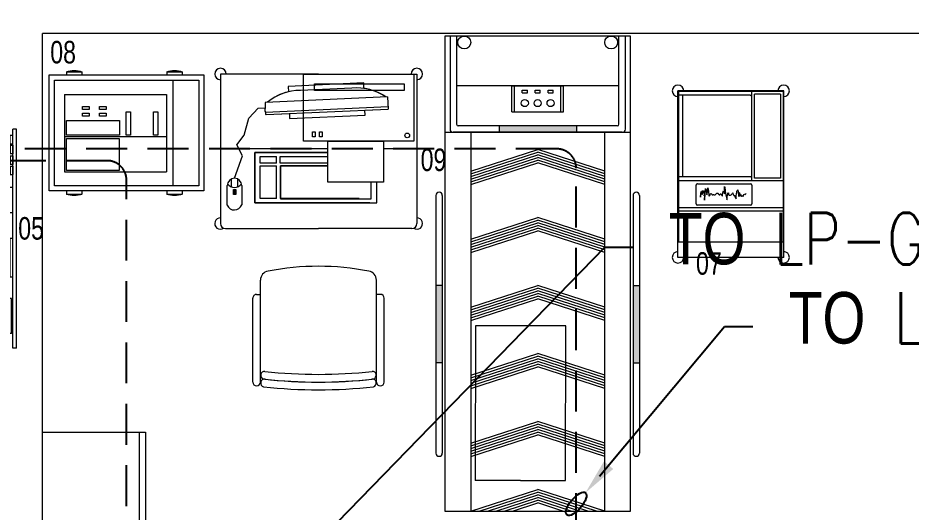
# Model space of a CAD drawing. Header units: inches. Extents: x -12418 to 57169, y -29325 to 19878.
# Drawn here: x 23854 to 27320, y -8305 to -6387 of the extents above; entities that cross this region are included whole.
import ezdxf
from ezdxf import colors
from ezdxf.entities.mleader import LeaderData, LeaderLine
from ezdxf.math import Vec2, Vec3

# ---------------------------------------------------------------- set-up
doc = ezdxf.new("R2010")
doc.units = ezdxf.units.IN
doc.header["$LTSCALE"] = 25
doc.header["$MEASUREMENT"] = 0
for name, pattern in [('00-Ground Floor$0$DASHED', [0.75, 0.5, -0.25]), ('00-Ground Floor$0$HIDDEN2', [0.1875, 0.125, -0.0625]), ('DASHDOT', [25.4, 12.7, -6.35, 0, -6.35]), ('HIDDEN', [9.525, 6.35, -3.175])]:
    doc.linetypes.add(name, pattern=pattern)
doc.layers.get('0').update_dxf_attribs({"color": 8})
for name, color, linetype, lineweight in [('00-Ground Floor$0$72_EGR_EQP_TAG', 142, 'Continuous', 5), ('00-Ground Floor$0$LOADING', 253, 'Continuous', 5), ('00-Ground Floor$0$Walls', 251, 'Continuous', 5), ('E-LITE-CIRC', 6, 'Continuous', 25), ('E-LITE-CLNG-CNDT', 6, 'DASHDOT', 35), ('E-POWR-FLOR-CNDT', 6, 'HIDDEN', 25)]:
    doc.layers.add(name, color=color, linetype=linetype, lineweight=lineweight)
doc.styles.add('00-Ground Floor$0$X3G_ENTITY_257CFD', font='swisscl.ttf', dxfattribs={"height": 200})
doc.styles.add('DC_Simplex', font='SIMPLEX.shx', dxfattribs={"width": 0.7})

# ---------------------------------------------------------------- blocks, each defined once
blk = doc.blocks.new('00-Ground Floor$0$ME19011A-P')
for p, q in [((-0.425, 0), (0.425, 0)), ((-0.425, 0), (-0.425, -0.015)), ((0.425, 0), (0.425, -0.015)), ((-0.425, -0.015), (0.425, -0.015)), ((-0.3675, -0.0198), (-0.2325, -0.0198)), ((-0.3675, -0.0198), (-0.3675, -0.0399)), ((-0.36, -0.015), (-0.36, -0.0198)), ((-0.24, -0.015), (-0.24, -0.0198)), ((-0.2325, -0.0198), (-0.2325, -0.0399)), ((-0.15, -0.015), (-0.15, -0.04)), ((-0.15, -0.025), (0, -0.025)), ((-0.0402, -0.0312), (-0.0496, -0.0337)), ((-0.0376, -0.0409), (-0.0402, -0.0312)), ((0, -0.015), (0, -0.04)), ((0.1, -0.015), (0.1, -0.045)), ((0.2, -0.045), (0.2, -0.015)), ((0.2818, -0.015), (0.2484, -0.015)), ((0.2484, -0.0243), (0.2484, -0.015)), ((0.2818, -0.0243), (0.2484, -0.0243)), ((0.2818, -0.0243), (0.2818, -0.015)), ((0.3211, -0.015), (0.2877, -0.015)), ((0.2877, -0.015), (0.2877, -0.0531)), ((0.3211, -0.0243), (0.2877, -0.0243)), ((0.3211, -0.0531), (0.3211, -0.015)), ((0.3623, -0.015), (0.3289, -0.015)), ((0.3289, -0.015), (0.3289, -0.0531)), ((0.3623, -0.0243), (0.3289, -0.0243)), ((0.3623, -0.0531), (0.3623, -0.015)), ((0.3682, -0.0243), (0.3682, -0.015)), ((0.3682, -0.015), (0.4016, -0.015)), ((0.3682, -0.0243), (0.4016, -0.0243)), ((0.4016, -0.0243), (0.4016, -0.015)), ((-0.3675, -0.0399), (-0.2325, -0.0399)), ((-0.15, -0.04), (-0.1187, -0.04)), ((-0.0887, -0.04), (-0.0637, -0.04)), ((-0.0606, -0.0371), (-0.0787, -0.0432)), ((-0.0787, -0.0432), (-0.077, -0.0497)), ((-0.0582, -0.046), (-0.077, -0.0497)), ((-0.047, -0.0434), (-0.0376, -0.0409)), ((-0.0379, -0.04), (0, -0.04)), ((0.1, -0.035), (0.2, -0.035)), ((0.1, -0.045), (0.2, -0.045)), ((0.2877, -0.0531), (0.3211, -0.0531)), ((0.3289, -0.0531), (0.3623, -0.0531))]:
    blk.add_line(p, q)
at = {"color": 8, "const_width": 0.000601}
for points in [[(0.3044, -0.0531, -0.184574), (0.2977, -0.0636, -1.44364), (0.2961, -0.0581, -0.837915), (0.2969, -0.0664, -0.30536), (0.2839, -0.062, -1.584726), (0.2894, -0.0609, -0.253153), (0.2827, -0.0684, -0.874198), (0.2775, -0.0585, -0.915253), (0.2791, -0.0658, -0.223821), (0.2683, -0.0644, -1.703343), (0.272, -0.0597, -0.588962), (0.2621, -0.068, -0.717795), (0.2625, -0.0581, -0.983104), (0.2645, -0.0644, -0.326362), (0.2534, -0.0609, -0.758716), (0.2609, -0.0514, -0.906186), (0.2593, -0.0565, -0.189488), (0.2526, -0.0522, -0.7948), (0.2613, -0.0423, -1.223996), (0.2574, -0.047, -0.072149), (0.2534, -0.0403, -0.645886), (0.2609, -0.0324, -1.366917), (0.2574, -0.0371, -0.078415), (0.2542, -0.0308, -0.723006), (0.2613, -0.0256, -1.105484), (0.2582, -0.0292, -0.221197), (0.2566, -0.0243, -0.221197)], [(0.3456, -0.0531, 0.184574), (0.3523, -0.0636, 1.44364), (0.3539, -0.0581, 0.837915), (0.3531, -0.0664, 0.30536), (0.3661, -0.062, 1.584726), (0.3606, -0.0609, 0.253153), (0.3673, -0.0684, 0.874198), (0.3725, -0.0585, 0.915253), (0.3709, -0.0658, 0.223821), (0.3817, -0.0644, 1.703343), (0.378, -0.0597, 0.588962), (0.3879, -0.068, 0.717795), (0.3875, -0.0581, 0.983104), (0.3855, -0.0644, 0.326362), (0.3966, -0.0609, 0.758716), (0.3891, -0.0514, 0.906186), (0.3907, -0.0565, 0.189488), (0.3974, -0.0522, 0.7948), (0.3887, -0.0423, 1.223996), (0.3926, -0.047, 0.072149), (0.3966, -0.0403, 0.645886), (0.3891, -0.0324, 1.366917), (0.3926, -0.0371, 0.078415), (0.3958, -0.0308, 0.723006), (0.3887, -0.0256, 1.105484), (0.3918, -0.0292, 0.221197), (0.3934, -0.0243, 0.221197)]]:
    blk.add_lwpolyline(points, format="xyb", dxfattribs=at)
blk.add_lwpolyline([(-0.1187, -0.0482), (-0.0887, -0.0482), (-0.0887, -0.0382), (-0.1187, -0.0382)], close=True)
blk.add_circle((-0.0537, -0.04), 0.0075)
for centre, radius, start, end in [((-0.1037, -0.04), 0.01, 10.4593, 169.5407), ((-0.1037, -0.04), 0.0075, 14.0075, 165.9925), ((-0.0537, -0.04), 0.01, 45, 180)]:
    blk.add_arc(centre, radius, start, end)
blk = doc.blocks.new('00-Ground Floor$0$M.44.57.64')
at = {"layer": '00-Ground Floor$0$LOADING', "xscale": 1000.000000000002, "yscale": 1000.000000000002, "zscale": 1000.000000000002, "rotation": 225.9999036123427}
blk.add_blockref('00-Ground Floor$0$ME19011A-P', (-80806.9, 16720.7), dxfattribs=at)
blk = doc.blocks.new('00-Ground Floor$0$Attendant Chair')
at = {"layer": '00-Ground Floor$0$LOADING', "extrusion": (-1.21708e-09, -2.24007e-05, 1)}
for p, q in [((2658.05, -1164.23, 0), (2658.05, -1164.23, 0)), ((2608.55, -1165.73, 0), (2608.55, -1198.28, 0)), ((2611.55, -1165.73, 0), (2611.55, -1205.3, 0)), ((2656.55, -1165.73, 0), (2656.55, -1205.3, 0)), ((2659.55, -1165.73, 0), (2659.55, -1198.28, 0)), ((2610.05, -1199.78, 0), (2611.55, -1199.78, 0)), ((2658.05, -1199.78, 0), (2656.55, -1199.78, 0))]:
    blk.add_line(p, q, dxfattribs=at)
for centre, radius, start, end in [((2610.05, -1165.73, 0.03), 1.5, 90, 180), ((2610.05, -1165.73, 0.03), 1.5, 0, 90), ((2613.12, -1165.39, 0.03), 1.5, 104.3864, 275.5209), ((2634.05, -1351.28, 0.03), 188.55, 83.5119, 96.4882), ((2654.98, -1165.39, 0.03), 1.5, 264.4791, 75.6136), ((2658.05, -1165.73, 0.03), 1.5, 90, 180), ((2658.05, -1165.73, 0.03), 1.5, 0, 90), ((2613.12, -1168.39, 0.03), 1.5, 104.3864, 275.5209), ((2634.05, -1354.28, 0.03), 188.55, 83.5119, 96.4882), ((2634.05, -1353.22, 0.03), 187.49, 83.6341, 96.3659), ((2654.98, -1168.39, 0.03), 1.5, 264.4791, 75.6136), ((2634.05, -1356.22, 0.03), 187.49, 83.6341, 96.3659), ((2610.05, -1198.28, 0.03), 1.5, 180, 270), ((2658.05, -1198.28, 0.03), 1.5, 270, 0), ((2615.05, -1205.3, 0.03), 3.5, 180, 260.6557), ((2653.05, -1205.3, 0.03), 3.5, 279.3443, 0), ((2634.05, -1110.32, 0.03), 100.36, 258.7569, 281.2432)]:
    blk.add_arc(centre, radius, start, end, dxfattribs=at)
blk = doc.blocks.new('00-Ground Floor$0$HF11772-P')
at = {"layer": '00-Ground Floor$0$LOADING'}
for p, q in [((0.6, 0.35), (0, 0.35)), ((0, 0.175), (0, 0.35)), ((0.6, 0.175), (0.6, 0.35)), ((0, 0.175), (0, 0)), ((0.6, 0), (0.6, 0.175)), ((0, 0), (0.6, 0))]:
    blk.add_line(p, q, dxfattribs=at)
blk = doc.blocks.new('00-Ground Floor$0$tredmill')
at = {"layer": '00-Ground Floor$0$LOADING'}
blk.add_hatch(color=256, dxfattribs=at).paths.add_polyline_path([(-955299.7, -388235.7), (-955299.7, -388260.7), (-954999.7, -388260.7), (-954999.7, -388235.7)])
h = blk.add_hatch(color=256, dxfattribs=at)
h.paths.add_polyline_path([(-955519.7, -388855.7), (-955544.7, -388855.7), (-955544.7, -389155.7), (-955519.7, -389155.7)])
h.paths.add_polyline_path([(-954779.7, -388855.7), (-954779.7, -389155.7), (-954754.7, -389155.7), (-954754.7, -388855.7)])
for p, q in [((-954789.7, -387887), (-955509.7, -387887)), ((-955509.7, -387887), (-955509.7, -388021.3)), ((-955489.7, -387887), (-955489.7, -388021.3)), ((-955464.7, -387887), (-955464.7, -388021.3)), ((-954834.7, -388021.3), (-954834.7, -387887)), ((-954809.7, -388021.3), (-954809.7, -387887)), ((-954789.7, -388021.3), (-954789.7, -387887)), ((-955999.4, -388034.5), (-956380.3, -388034.5)), ((-956380.3, -388034.5), (-956380.3, -388614.5)), ((-955999.4, -388034.5), (-955618.5, -388034.5)), ((-955618.5, -388034.5), (-955618.5, -388614.5)), ((-955509.7, -388021.3), (-955509.7, -389730.7)), ((-955489.7, -388021.3), (-955489.7, -388248.2)), ((-955464.7, -388021.3), (-955464.7, -388229)), ((-954834.7, -388229), (-954834.7, -388021.3)), ((-954809.7, -388248.2), (-954809.7, -388021.3)), ((-954789.7, -389730.7), (-954789.7, -388021.3)), ((-955824.6, -388069.3), (-956117.7, -388082.6)), ((-955824.6, -388069.3), (-956117.7, -388082.6)), ((-955823.6, -388090.2), (-955824.6, -388069.3)), ((-955823.6, -388090.2), (-955824.6, -388069.3)), ((-954834.7, -388080.7), (-955464.7, -388080.7)), ((-955249.7, -388180.7), (-955249.7, -388080.7)), ((-955249.7, -388080.7), (-955049.7, -388080.7)), ((-955239.7, -388180.7), (-955239.7, -388080.7)), ((-955059.7, -388180.7), (-955059.7, -388080.7)), ((-955049.7, -388180.7), (-955049.7, -388080.7)), ((-956117.7, -388082.6), (-956116.8, -388103.5)), ((-956117.7, -388082.6), (-956116.8, -388103.4)), ((-955870.9, -388089.5), (-956069.8, -388098.5)), ((-955209.7, -388097.8), (-955189.7, -388097.8)), ((-955209.7, -388107.8), (-955209.7, -388097.8)), ((-955209.7, -388107.8), (-955189.7, -388107.8)), ((-955189.7, -388107.8), (-955189.7, -388097.8)), ((-955159.7, -388107.8), (-955159.7, -388097.8)), ((-955159.7, -388097.8), (-955139.7, -388097.8)), ((-955159.7, -388107.8), (-955139.7, -388107.8)), ((-955139.7, -388107.8), (-955139.7, -388097.8)), ((-955109.7, -388107.8), (-955109.7, -388097.8)), ((-955109.7, -388097.8), (-955089.7, -388097.8)), ((-955109.7, -388107.8), (-955089.7, -388107.8)), ((-955089.7, -388107.8), (-955089.7, -388097.8)), ((-956207.2, -388146.8), (-956207, -388167.2)), ((-956207.2, -388146.8), (-956207, -388167.2)), ((-955731.8, -388123), (-956205.2, -388144.7)), ((-956198, -388144.3), (-956205.2, -388144.7)), ((-955731.8, -388123), (-955729.7, -388170.3)), ((-956269.8, -388206.2), (-956233.5, -388166.4)), ((-956233.5, -388166.4), (-956207, -388166.1)), ((-956206, -388182.2), (-955730.1, -388160.3)), ((-956206, -388182.2), (-956205.4, -388190.1)), ((-956206, -388182.2), (-956205.4, -388190.1)), ((-956203.2, -388192), (-955729.5, -388170.3)), ((-955819.8, -388174.4), (-955729.5, -388170.3)), ((-955818.9, -388193.9), (-955819.8, -388174.4)), ((-955818.9, -388193.9), (-955819.8, -388174.4)), ((-955249.7, -388180.7), (-955049.7, -388180.7)), ((-956288.8, -388271.9), (-956269.8, -388206.2)), ((-956203.2, -388192), (-956113, -388187.9)), ((-956113, -388187.9), (-956112.1, -388207.2)), ((-956113, -388187.9), (-956112.1, -388207.2)), ((-956112.1, -388207.2), (-955818.9, -388193.9)), ((-956112.1, -388207.2), (-955818.9, -388193.9)), ((-954841.3, -388235.7), (-955458, -388235.7)), ((-955299.7, -388235.7), (-955299.7, -388260.7)), ((-954999.7, -388235.7), (-954999.7, -388260.7)), ((-956317.3, -388309), (-956288.8, -388271.9)), ((-955509.7, -388260.7), (-954789.7, -388260.7)), ((-954822.2, -388260.7), (-955477.2, -388260.7)), ((-955409.7, -388260.7), (-955409.7, -389730.7)), ((-954889.7, -389730.7), (-954889.7, -388260.7)), ((-956294.9, -388352.2), (-956317.3, -388309)), ((-955963.8, -388324.5), (-956380.3, -388324.5)), ((-956325.8, -388439.3), (-956294.9, -388352.2)), ((-956246.5, -388339.3), (-955963.8, -388339.3)), ((-956246.5, -388533.8), (-956246.5, -388339.3)), ((-955963.8, -388339.3), (-956246.5, -388339.3)), ((-956246.5, -388339.3), (-956246.5, -388533.8)), ((-956225.7, -388354.9), (-956163.3, -388354.9)), ((-956225.7, -388380.9), (-956225.7, -388354.9)), ((-956163.3, -388380.9), (-956163.3, -388354.9)), ((-955618.5, -388324.5), (-955747.8, -388324.5)), ((-955409.7, -388411.1), (-955149.7, -388327.1)), ((-955409.7, -388421.6), (-955149.7, -388337.6)), ((-955409.7, -388432.2), (-955149.7, -388348.1)), ((-955409.7, -388442.7), (-955149.7, -388358.6)), ((-954889.7, -388411.1), (-955149.7, -388327.1)), ((-954889.7, -388421.6), (-955149.7, -388337.6)), ((-954889.7, -388432.2), (-955149.7, -388348.1)), ((-954889.7, -388442.7), (-955149.7, -388358.6)), ((-956163.3, -388380.9), (-956225.7, -388380.9)), ((-956225.7, -388518.2), (-956225.7, -388391.3)), ((-956225.7, -388391.3), (-956163.3, -388391.3)), ((-956163.3, -388518.2), (-956163.3, -388391.3)), ((-955963.8, -388380.9), (-956148.7, -388380.9)), ((-956147.7, -388391.3), (-955963.8, -388391.3)), ((-956147.7, -388518.2), (-956147.7, -388391.3)), ((-955409.7, -388453.2), (-955149.7, -388369.1)), ((-955409.7, -388463.7), (-955149.7, -388379.6)), ((-954889.7, -388453.2), (-955149.7, -388369.1)), ((-954889.7, -388463.7), (-955149.7, -388379.6)), ((-956338.1, -388472.3), (-956338.1, -388442.2)), ((-956313.4, -388472.3), (-956313.4, -388442.2)), ((-956163.3, -388518.2), (-956225.7, -388518.2)), ((-955841.9, -388518.2), (-956147.7, -388518.2)), ((-955544.7, -388505.7), (-955544.7, -389505.7)), ((-955519.7, -388505.7), (-955519.7, -389505.7)), ((-954779.7, -388505.7), (-954779.7, -389505.7)), ((-954754.7, -388505.7), (-954754.7, -389505.7)), ((-955801.1, -388533.8), (-956246.5, -388533.8)), ((-956246.5, -388533.8), (-955801.1, -388533.8)), ((-955409.7, -388675), (-955149.7, -388591)), ((-955409.7, -388685.6), (-955149.7, -388601.5)), ((-954889.7, -388675), (-955149.7, -388591)), ((-954889.7, -388685.6), (-955149.7, -388601.5)), ((-956360.3, -388634.5), (-955999.4, -388634.5)), ((-955638.5, -388634.5), (-955999.4, -388634.5)), ((-955409.7, -388696.1), (-955149.7, -388612)), ((-955409.7, -388706.6), (-955149.7, -388622.5)), ((-955409.7, -388717.1), (-955149.7, -388633)), ((-954889.7, -388696.1), (-955149.7, -388612)), ((-954889.7, -388706.6), (-955149.7, -388622.5)), ((-954889.7, -388717.1), (-955149.7, -388633)), ((-955409.7, -388727.6), (-955149.7, -388643.5)), ((-954889.7, -388727.6), (-955149.7, -388643.5)), ((-955519.7, -388855.7), (-955544.7, -388855.7)), ((-955409.7, -388939), (-955149.7, -388854.9)), ((-955409.7, -388949.5), (-955149.7, -388865.4)), ((-955409.7, -388960), (-955149.7, -388875.9)), ((-954889.7, -388939), (-955149.7, -388854.9)), ((-954889.7, -388949.5), (-955149.7, -388865.4)), ((-954889.7, -388960), (-955149.7, -388875.9)), ((-954779.7, -388855.7), (-954754.7, -388855.7)), ((-955409.7, -388970.5), (-955149.7, -388886.4)), ((-955409.7, -388981), (-955149.7, -388896.9)), ((-955409.7, -388991.5), (-955149.7, -388907.4)), ((-954889.7, -388970.5), (-955149.7, -388886.4)), ((-954889.7, -388981), (-955149.7, -388896.9)), ((-954889.7, -388991.5), (-955149.7, -388907.4)), ((-955409.7, -389202.9), (-955149.7, -389118.8)), ((-954889.7, -389202.9), (-955149.7, -389118.8)), ((-955519.7, -389155.7), (-955544.7, -389155.7)), ((-955409.7, -389213.4), (-955149.7, -389129.3)), ((-955409.7, -389223.9), (-955149.7, -389139.8)), ((-955409.7, -389234.4), (-955149.7, -389150.3)), ((-954889.7, -389213.4), (-955149.7, -389129.3)), ((-954889.7, -389223.9), (-955149.7, -389139.8)), ((-954889.7, -389234.4), (-955149.7, -389150.3)), ((-954779.7, -389155.7), (-954754.7, -389155.7)), ((-955409.7, -389244.9), (-955149.7, -389160.8)), ((-955409.7, -389255.4), (-955149.7, -389171.3)), ((-954889.7, -389244.9), (-955149.7, -389160.8)), ((-954889.7, -389255.4), (-955149.7, -389171.3)), ((-955409.7, -389466.8), (-955149.7, -389382.7)), ((-955409.7, -389477.3), (-955149.7, -389393.2)), ((-954889.7, -389466.8), (-955149.7, -389382.7)), ((-954889.7, -389477.3), (-955149.7, -389393.2)), ((-955409.7, -389487.8), (-955149.7, -389403.7)), ((-955409.7, -389498.3), (-955149.7, -389414.2)), ((-955409.7, -389508.8), (-955149.7, -389424.7)), ((-954889.7, -389487.8), (-955149.7, -389403.7)), ((-954889.7, -389498.3), (-955149.7, -389414.2)), ((-954889.7, -389508.8), (-955149.7, -389424.7)), ((-955409.7, -389519.3), (-955149.7, -389435.2)), ((-954889.7, -389519.3), (-955149.7, -389435.2)), ((-955409.7, -389730.7), (-955149.7, -389646.6)), ((-955377.2, -389730.7), (-955149.7, -389657.1)), ((-955344.7, -389730.7), (-955149.7, -389667.6)), ((-954889.7, -389730.7), (-955149.7, -389646.6)), ((-954922.2, -389730.7), (-955149.7, -389657.1)), ((-954954.7, -389730.7), (-955149.7, -389667.6)), ((-955312.2, -389730.7), (-955149.7, -389678.1)), ((-955279.7, -389730.7), (-955149.7, -389688.6)), ((-955247.2, -389730.7), (-955149.7, -389699.2)), ((-954987.2, -389730.7), (-955149.7, -389678.1)), ((-955019.7, -389730.7), (-955149.7, -389688.6)), ((-955052.2, -389730.7), (-955149.7, -389699.2)), ((-955509.7, -389730.7), (-954789.7, -389730.7))]:
    blk.add_line(p, q, dxfattribs=at)
for points in [[(-955629.7, -388294.8), (-956058, -388294.8), (-956058, -388034.5), (-955629.7, -388034.5)], [(-955667.7, -388098.7), (-956015, -388098.7), (-956015, -388072.4), (-955667.7, -388072.4)], [(-956012.4, -388278.4), (-956023.9, -388278.4), (-956023.9, -388258.4), (-956012.4, -388258.4)], [(-955985.2, -388278.4), (-955996.6, -388278.4), (-955996.6, -388258.4), (-955985.2, -388258.4)], [(-955747.8, -388454), (-955963.8, -388454), (-955963.8, -388294.8), (-955747.8, -388294.8)], [(-956320.2, -388502.4), (-956329.3, -388502.4), (-956329.3, -388482.9), (-956320.2, -388482.9)], [(-956322.7, -388499.9), (-956326.8, -388499.9), (-956326.8, -388485.4), (-956322.7, -388485.4)]]:
    blk.add_lwpolyline(points, close=True, dxfattribs=at)
for points in [[(-955963.8, -388339.3), (-956246.5, -388339.3), (-956246.5, -388533.8), (-955773.3, -388533.8), (-955773.3, -388454)], [(-955963.8, -388380.9), (-956148.7, -388380.9), (-956148.7, -388354.9), (-955963.8, -388354.9)], [(-955963.8, -388391.3), (-956147.7, -388391.3), (-956147.7, -388518.5), (-955795.1, -388518.5), (-955795.1, -388454)], [(-956353.8, -388543.8), (-956353.8, -388467.3)], [(-956297.8, -388467.3), (-956297.8, -388542.4)], [(-956325.8, -388562.1), (-956326.3, -388562.1)]]:
    blk.add_lwpolyline(points, dxfattribs=at)
for centre, radius in [((-955434.6, -387912), 25), ((-954864.7, -387912), 25), ((-955199.7, -388147.4), 13.7), ((-955149.7, -388147.4), 13.7), ((-955099.7, -388147.4), 13.7), ((-955656, -388272.7), 9.18)]:
    blk.add_circle(centre, radius, dxfattribs=at)
for centre, radius, start, end in [((-956380.3, -388034.5), 22.2, 0, 270), ((-955618.5, -388034.5), 22.2, 270, 180), ((-956073.2, -388291.4), 192.9, 89.0011, 130.3267), ((-956073.2, -388291.4), 192.9, 103.0799, 130.3268), ((-955850.1, -388281.3), 192.9, 54.9564, 96.199), ((-955850.1, -388281.3), 192.9, 54.9564, 82.1216), ((-956205.1, -388146.7), 2.08, 92.6241, 180.6241), ((-956205.1, -388146.7), 2.08, 92.6241, 180.6241), ((-956195, -388173.9), 13.8, 150.5606, 216.8112), ((-956195, -388173.9), 13.8, 150.5606, 216.8112), ((-956203.3, -388189.9), 2.08, 184.6241, 272.6239), ((-956203.3, -388189.9), 2.08, 184.6241, 272.6239), ((-955477.2, -388248.2), 12.5, 180, 270), ((-955458, -388229), 6.68, 180, 270), ((-954841.3, -388229), 6.68, 270, 0), ((-954822.2, -388248.2), 12.5, 270, 0), ((-956325.8, -388467.3), 28, 0, 180), ((-956325.8, -388441.7), 33, 214.6644, 325.3356), ((-955532.2, -388505.7), 12.5, 0, 180), ((-954767.2, -388505.7), 12.5, 0, 180), ((-956326.1, -388531.9), 30.2, 203.3421, 339.5419), ((-956380.3, -388614.5), 22.2, 90, 303.6936), ((-955618.5, -388614.5), 22.2, 236.3067, 90), ((-956360.3, -388614.5), 20, 180, 270), ((-955638.5, -388614.5), 20, 270, 0), ((-955532.2, -389505.7), 12.5, 180, 0), ((-954767.2, -389505.7), 12.5, 180, 0)]:
    blk.add_arc(centre, radius, start, end, dxfattribs=at)
at = {"layer": '00-Ground Floor$0$LOADING', "xscale": 10, "yscale": 10, "zscale": 10, "rotation": 180}
blk.add_blockref('00-Ground Floor$0$Attendant Chair', (-929659.7, -400887.4), dxfattribs=at)
at = {"layer": '00-Ground Floor$0$LOADING', "extrusion": (-3.71389e-28, -3.9656e-29, -1), "xscale": -999.9999999999989, "yscale": 999.9999999999989, "zscale": -999.9999999999989, "rotation": 270.0555933617624}
blk.add_blockref('00-Ground Floor$0$HF11772-P', (955041.7, -389611.8, 0), dxfattribs=at)
blk = doc.blocks.new('00-Ground Floor$0$GF21027-P')
at = {"layer": '00-Ground Floor$0$LOADING'}
for p, q in [((0.4, 0.4), (-0.4, 0.4)), ((-0.4, 0.4), (-0.4, 0)), ((0.4, 0), (0.4, 0.4)), ((-0.4, 0.025), (0.4, 0.025)), ((-0.4, 0), (0.4, 0))]:
    blk.add_line(p, q, dxfattribs=at)
blk = doc.blocks.new('00-Ground Floor$0$e')
at = {"layer": '00-Ground Floor$0$LOADING'}
for p, q in [((-958747.5, -394300, 0), (-959393.9, -394300, 0)), ((-959393.9, -394300, 0), (-959393.9, -394710, 0)), ((-959391.4, -394302.5, 0), (-958806.4, -394302.5, 0)), ((-959391.4, -394302.5, 0), (-959391.4, -394707.5, 0)), ((-959381.4, -394312.5, 0), (-959054.5, -394312.5, 0)), ((-959381.4, -394312.5, 0), (-959381.4, -394413.1, 0)), ((-959054.5, -394312.5, 0), (-959054.5, -394413.1, 0)), ((-959044.5, -394302.5, 0), (-959044.5, -394707.5, 0)), ((-958939.6, -394302.5, 0), (-958939.6, -394707.5, 0)), ((-958926.4, -394302.5, 0), (-958926.4, -394707.5, 0)), ((-958806.4, -394302.5, 0), (-958806.4, -394707.5, 0)), ((-958747.5, -394300, 0), (-958747.5, -394710, 0)), ((-959044.5, -394423.1, 0), (-959391.4, -394423.1, 0)), ((-959054.5, -394413.1, 0), (-959381.4, -394413.1, 0)), ((-959027.7, -394423.1, 0), (-958955.8, -394423.1, 0)), ((-959376.4, -394429, 0), (-959376.4, -394707.5, 0)), ((-959059.5, -394429, 0), (-959059.5, -394707.5, 0)), ((-959033.5, -394633.8, 0), (-959033.5, -394429, 0)), ((-958994.2, -394448.1, 0), (-958993.5, -394446.7, 0)), ((-958992.8, -394448.8, 0), (-958994.2, -394448.1, 0)), ((-958993.5, -394446.7, 0), (-958992.2, -394446.1, 0)), ((-958990.8, -394450.1, 0), (-958992.8, -394448.8, 0)), ((-958992.2, -394452.1, 0), (-958990.8, -394450.1, 0)), ((-958991.5, -394454.1, 0), (-958992.2, -394452.1, 0)), ((-958989.5, -394455.5, 0), (-958991.5, -394454.1, 0)), ((-958986.8, -394456.1, 0), (-958989.5, -394455.5, 0)), ((-958985.4, -394456.8, 0), (-958986.8, -394456.1, 0)), ((-958985.4, -394458.8, 0), (-958985.4, -394456.8, 0)), ((-958950, -394429, 0), (-958950, -394633.8, 0)), ((-959009, -394478.3, 0), (-959007.6, -394477.7, 0)), ((-959008.3, -394479.7, 0), (-959009, -394478.3, 0)), ((-959007, -394481, 0), (-959008.3, -394479.7, 0)), ((-959007.6, -394477.7, 0), (-959003.6, -394477, 0)), ((-959004.9, -394481.7, 0), (-959007, -394481, 0)), ((-959000.2, -394482.4, 0), (-959004.9, -394481.7, 0)), ((-959003.6, -394477, 0), (-958999.6, -394477, 0)), ((-958993.5, -394483, 0), (-959000.2, -394482.4, 0)), ((-958999.6, -394472.3, 0), (-958998.2, -394471.6, 0)), ((-958998.2, -394472.3, 0), (-958999.6, -394472.3, 0)), ((-958999.6, -394477, 0), (-958994.8, -394476.3, 0)), ((-958998.2, -394471.6, 0), (-958994.8, -394470.9, 0)), ((-958994.8, -394473, 0), (-958998.2, -394472.3, 0)), ((-958994.8, -394470.9, 0), (-958990.8, -394470.3, 0)), ((-958990.8, -394473, 0), (-958994.8, -394473, 0)), ((-958994.8, -394476.3, 0), (-958990.1, -394475.6, 0)), ((-958986.8, -394483.7, 0), (-958993.5, -394483, 0)), ((-958992.2, -394466.9, 0), (-958989.5, -394466.2, 0)), ((-958992.2, -394468.3, 0), (-958992.2, -394466.9, 0)), ((-958990.1, -394468.3, 0), (-958992.2, -394468.3, 0)), ((-958990.8, -394470.3, 0), (-958986.8, -394469.6, 0)), ((-958986.1, -394473.6, 0), (-958990.8, -394473, 0)), ((-958986.1, -394468.9, 0), (-958990.1, -394468.3, 0)), ((-958990.1, -394475.6, 0), (-958986.8, -394475, 0)), ((-958989.5, -394466.2, 0), (-958986.8, -394465.6, 0)), ((-958988.1, -394493.8, 0), (-958987.4, -394492.5, 0)), ((-958987.4, -394489.8, 0), (-958984.1, -394489.8, 0)), ((-958987.4, -394492.5, 0), (-958987.4, -394489.8, 0)), ((-958986.8, -394460.2, 0), (-958985.4, -394458.8, 0)), ((-958986.1, -394461.5, 0), (-958986.8, -394460.2, 0)), ((-958986.8, -394465.6, 0), (-958985.4, -394464.2, 0)), ((-958986.8, -394469.6, 0), (-958984.8, -394468.9, 0)), ((-958986.8, -394475, 0), (-958984.8, -394474.3, 0)), ((-958980.7, -394484.4, 0), (-958986.8, -394483.7, 0)), ((-958985.4, -394462.9, 0), (-958986.1, -394461.5, 0)), ((-958984.8, -394468.9, 0), (-958986.1, -394468.9, 0)), ((-958983.4, -394473.6, 0), (-958986.1, -394473.6, 0)), ((-958985.4, -394464.2, 0), (-958985.4, -394462.9, 0)), ((-958984.8, -394474.3, 0), (-958983.4, -394473.6, 0)), ((-958984.1, -394489.8, 0), (-958982.7, -394489.1, 0)), ((-958982.7, -394489.1, 0), (-958981.4, -394488.4, 0)), ((-958981.4, -394488.4, 0), (-958979.4, -394487.1, 0)), ((-958975.3, -394484.4, 0), (-958980.7, -394484.4, 0)), ((-958979.4, -394487.1, 0), (-958978, -394486.4, 0)), ((-958978, -394486.4, 0), (-958976.7, -394485.1, 0)), ((-958976.7, -394485.1, 0), (-958975.3, -394484.4, 0)), ((-959011, -394527.4, 0), (-959002.9, -394526.7, 0)), ((-959002.9, -394526.7, 0), (-958996.2, -394525.4, 0)), ((-958997.5, -394497.8, 0), (-958995.5, -394497.2, 0)), ((-958996.9, -394499.2, 0), (-958997.5, -394497.8, 0)), ((-958997.5, -394514.6, 0), (-958995.5, -394514, 0)), ((-958994.2, -394514.6, 0), (-958997.5, -394514.6, 0)), ((-958997.5, -394516.7, 0), (-958996.2, -394516, 0)), ((-958994.8, -394517.3, 0), (-958997.5, -394516.7, 0)), ((-958994.2, -394499.9, 0), (-958996.9, -394499.2, 0)), ((-958996.2, -394516, 0), (-958992.8, -394516, 0)), ((-958996.2, -394525.4, 0), (-958989.5, -394524.7, 0)), ((-958995.5, -394497.2, 0), (-958992.8, -394496.5, 0)), ((-958995.5, -394514, 0), (-958992.8, -394514, 0)), ((-958988.8, -394518, 0), (-958994.8, -394517.3, 0)), ((-958991.5, -394501.9, 0), (-958994.2, -394499.9, 0)), ((-958990.1, -394515.3, 0), (-958994.2, -394514.6, 0)), ((-958992.8, -394496.5, 0), (-958990.1, -394495.1, 0)), ((-958992.8, -394514, 0), (-958990.8, -394513.3, 0)), ((-958992.8, -394516, 0), (-958990.1, -394515.3, 0)), ((-958990.1, -394503.2, 0), (-958991.5, -394501.9, 0)), ((-958990.8, -394513.3, 0), (-958989.5, -394512, 0)), ((-958990.1, -394495.1, 0), (-958988.1, -394493.8, 0)), ((-958988.8, -394505.9, 0), (-958990.1, -394503.2, 0)), ((-958988.8, -394515.3, 0), (-958990.1, -394515.3, 0)), ((-958990.1, -394515.3, 0), (-958988.8, -394515.3, 0)), ((-958989.5, -394509.9, 0), (-958988.8, -394507.9, 0)), ((-958989.5, -394512, 0), (-958989.5, -394509.9, 0)), ((-958989.5, -394524.7, 0), (-958983.4, -394523.4, 0)), ((-958988.8, -394507.9, 0), (-958988.8, -394505.9, 0)), ((-958981.4, -394518.7, 0), (-958988.8, -394518, 0)), ((-958983.4, -394523.4, 0), (-958978, -394522, 0)), ((-958974, -394519.3, 0), (-958981.4, -394518.7, 0)), ((-958978, -394522, 0), (-958974, -394520.7, 0)), ((-958970.6, -394520, 0), (-958974, -394519.3, 0)), ((-958974, -394520.7, 0), (-958970.6, -394520, 0)), ((-959022.4, -394529.4, 0), (-959020.4, -394528.8, 0)), ((-959006.3, -394529.4, 0), (-959022.4, -394529.4, 0)), ((-959020.4, -394528.8, 0), (-959016.4, -394528.1, 0)), ((-959016.4, -394528.1, 0), (-959011, -394527.4, 0)), ((-958998.9, -394530.1, 0), (-959006.3, -394529.4, 0)), ((-959006.3, -394534.1, 0), (-959003.6, -394532.8, 0)), ((-959002.9, -394534.8, 0), (-959006.3, -394534.1, 0)), ((-959003.6, -394532.8, 0), (-959000.2, -394532.1, 0)), ((-958996.9, -394536.2, 0), (-959002.9, -394534.8, 0)), ((-959000.2, -394532.1, 0), (-958997.5, -394531.5, 0)), ((-958993.5, -394530.1, 0), (-958998.9, -394530.1, 0)), ((-958997.5, -394531.5, 0), (-958994.8, -394530.8, 0)), ((-958991.5, -394536.8, 0), (-958996.9, -394536.2, 0)), ((-958996.9, -394557.7, 0), (-958996.2, -394555.7, 0)), ((-958996.9, -394559, 0), (-958996.9, -394557.7, 0)), ((-958995.5, -394560.4, 0), (-958996.9, -394559, 0)), ((-958996.2, -394555.7, 0), (-958994.8, -394554.3, 0)), ((-958994.2, -394561.7, 0), (-958995.5, -394560.4, 0)), ((-958994.8, -394530.8, 0), (-958993.5, -394530.1, 0)), ((-958994.8, -394554.3, 0), (-958993.5, -394553.6, 0)), ((-958994.2, -394544.2, 0), (-958993.5, -394542.9, 0)), ((-958994.2, -394545.6, 0), (-958994.2, -394544.2, 0)), ((-958992.8, -394546.2, 0), (-958994.2, -394545.6, 0)), ((-958992.2, -394563.7, 0), (-958994.2, -394561.7, 0)), ((-958993.5, -394542.9, 0), (-958990.8, -394541.5, 0)), ((-958993.5, -394553.6, 0), (-958992.2, -394552.3, 0)), ((-958991.5, -394546.9, 0), (-958992.8, -394546.2, 0)), ((-958992.2, -394552.3, 0), (-958990.8, -394550.9, 0)), ((-958987.4, -394537.5, 0), (-958991.5, -394536.8, 0)), ((-958990.1, -394548.3, 0), (-958991.5, -394546.9, 0)), ((-958990.8, -394541.5, 0), (-958988.1, -394540.2, 0)), ((-958990.8, -394550.9, 0), (-958990.1, -394549.6, 0)), ((-958990.1, -394549.6, 0), (-958990.1, -394548.3, 0)), ((-958988.1, -394540.2, 0), (-958986.8, -394538.8, 0)), ((-958986.1, -394537.5, 0), (-958987.4, -394537.5, 0)), ((-958986.8, -394538.8, 0), (-958986.1, -394537.5, 0)), ((-959017.1, -394594.7, 0), (-959011.7, -394593.3, 0)), ((-959015, -394594.7, 0), (-959017.1, -394594.7, 0)), ((-959009, -394595.3, 0), (-959015, -394594.7, 0)), ((-959011.7, -394593.3, 0), (-959003.6, -394592, 0)), ((-959002.2, -394596, 0), (-959009, -394595.3, 0)), ((-959003.6, -394592, 0), (-958987.4, -394589.9, 0)), ((-958993.5, -394596.7, 0), (-959002.2, -394596, 0)), ((-958994.8, -394583.2, 0), (-958993.5, -394581.9, 0)), ((-958994.2, -394584.6, 0), (-958994.8, -394583.2, 0)), ((-958990.8, -394585.2, 0), (-958994.2, -394584.6, 0)), ((-958993.5, -394579.9, 0), (-958992.2, -394579.2, 0)), ((-958993.5, -394581.9, 0), (-958993.5, -394579.9, 0)), ((-958990.8, -394566.4, 0), (-958992.2, -394563.7, 0)), ((-958992.2, -394579.2, 0), (-958990.8, -394577.8, 0)), ((-958991.5, -394571.8, 0), (-958990.8, -394570.4, 0)), ((-958991.5, -394574.5, 0), (-958991.5, -394571.8, 0)), ((-958990.1, -394575.2, 0), (-958991.5, -394574.5, 0)), ((-958990.8, -394570.4, 0), (-958990.8, -394566.4, 0)), ((-958990.8, -394577.8, 0), (-958990.1, -394576.5, 0)), ((-958987.4, -394586.6, 0), (-958990.8, -394585.2, 0)), ((-958990.1, -394576.5, 0), (-958990.1, -394575.2, 0)), ((-958985.4, -394588.6, 0), (-958987.4, -394586.6, 0)), ((-958987.4, -394589.9, 0), (-958985.4, -394588.6, 0)), ((-959014.4, -394602.7, 0), (-959011.7, -394602, 0)), ((-959010.3, -394603.4, 0), (-959014.4, -394602.7, 0)), ((-959011.7, -394602, 0), (-959008.3, -394602, 0)), ((-959002.2, -394604.1, 0), (-959010.3, -394603.4, 0)), ((-959008.3, -394602, 0), (-959002.2, -394600.7, 0)), ((-959007, -394613.5, 0), (-959003.6, -394612.8, 0)), ((-959004.9, -394613.5, 0), (-959007, -394613.5, 0)), ((-959006.3, -394609.4, 0), (-959004.3, -394608.8, 0)), ((-959004.9, -394609.4, 0), (-959006.3, -394609.4, 0)), ((-959006.3, -394616.8, 0), (-958991.5, -394616.8, 0)), ((-959003.6, -394617.5, 0), (-959006.3, -394616.8, 0)), ((-959002.2, -394610.1, 0), (-959004.9, -394609.4, 0)), ((-959000.9, -394614.2, 0), (-959004.9, -394613.5, 0)), ((-959004.3, -394606.1, 0), (-958999.6, -394605.4, 0)), ((-959002.2, -394606.1, 0), (-959004.3, -394606.1, 0)), ((-959004.3, -394608.8, 0), (-958996.9, -394608.8, 0)), ((-959003.6, -394612.8, 0), (-958999.6, -394612.1, 0)), ((-959000.2, -394618.2, 0), (-959003.6, -394617.5, 0)), ((-959003.6, -394620.2, 0), (-958994.2, -394620.2, 0)), ((-958998.9, -394620.2, 0), (-959003.6, -394620.2, 0)), ((-959002.2, -394600.7, 0), (-958996.2, -394600, 0)), ((-958994.2, -394604.7, 0), (-959002.2, -394604.1, 0)), ((-958997.5, -394606.8, 0), (-959002.2, -394606.1, 0)), ((-958997.5, -394610.8, 0), (-959002.2, -394610.1, 0)), ((-958995.5, -394614.8, 0), (-959000.9, -394614.2, 0)), ((-959000.9, -394621.5, 0), (-958999.6, -394621.5, 0)), ((-958996.9, -394618.2, 0), (-959000.2, -394618.2, 0)), ((-958999.6, -394605.4, 0), (-958994.2, -394606.1, 0)), ((-958999.6, -394612.1, 0), (-958996.2, -394612.1, 0)), ((-958999.6, -394621.5, 0), (-958996.2, -394622.2, 0)), ((-958994.2, -394620.9, 0), (-958998.9, -394620.2, 0)), ((-958992.2, -394607.4, 0), (-958997.5, -394606.8, 0)), ((-958996.2, -394612.1, 0), (-958997.5, -394610.8, 0)), ((-958996.9, -394608.8, 0), (-958992.8, -394608.1, 0)), ((-958994.2, -394618.9, 0), (-958996.9, -394618.2, 0)), ((-958996.2, -394600, 0), (-958991.5, -394598.7, 0)), ((-958996.2, -394622.2, 0), (-958991.5, -394622.9, 0)), ((-958991.5, -394616.8, 0), (-958995.5, -394614.8, 0)), ((-958984.1, -394605.4, 0), (-958994.2, -394604.7, 0)), ((-958994.2, -394606.1, 0), (-958987.4, -394606.1, 0)), ((-958991.5, -394619.5, 0), (-958994.2, -394618.9, 0)), ((-958994.2, -394620.2, 0), (-958991.5, -394619.5, 0)), ((-958990.1, -394621.5, 0), (-958994.2, -394620.9, 0)), ((-958990.1, -394598, 0), (-958993.5, -394596.7, 0)), ((-958992.8, -394608.1, 0), (-958986.1, -394608.1, 0)), ((-958987.4, -394608.1, 0), (-958992.2, -394607.4, 0)), ((-958991.5, -394598.7, 0), (-958990.1, -394598, 0)), ((-958991.5, -394622.9, 0), (-958981.4, -394622.9, 0)), ((-958986.1, -394622.2, 0), (-958990.1, -394621.5, 0)), ((-958987.4, -394606.1, 0), (-958978.7, -394606.8, 0)), ((-958986.1, -394608.1, 0), (-958987.4, -394608.1, 0)), ((-958982.7, -394622.2, 0), (-958986.1, -394622.2, 0)), ((-958975.3, -394606.8, 0), (-958984.1, -394605.4, 0)), ((-958981.4, -394622.9, 0), (-958982.7, -394622.2, 0)), ((-958978.7, -394606.8, 0), (-958972, -394607.4, 0)), ((-958970, -394607.4, 0), (-958975.3, -394606.8, 0)), ((-958972, -394607.4, 0), (-958970, -394607.4, 0)), ((-958955.8, -394639.6, 0), (-959027.7, -394639.6, 0)), ((-959376.4, -394692.5, 0), (-959059.5, -394692.5, 0)), ((-958747.5, -394710, 0), (-959393.9, -394710, 0)), ((-959391.4, -394707.5, 0), (-958806.4, -394707.5, 0))]:
    blk.add_line(p, q, dxfattribs=at)
for centre, radius, start, end in [((-959393.9, -394300, 0), 22.2, 0, 270), ((-958747.5, -394300, 0), 22.2, 270, 180), ((-959370.5, -394429, 0), 5.83, 90, 180), ((-959065.3, -394429, 0), 5.83, 0, 90), ((-959027.7, -394429, 0), 5.83, 90, 180), ((-958955.8, -394429, 0), 5.83, 0, 90), ((-959027.7, -394633.8, 0), 5.83, 180, 270), ((-958955.8, -394633.8, 0), 5.83, 270, 0), ((-959393.9, -394710, 0), 22.2, 90, 0), ((-958747.5, -394710, 0), 22.2, 180, 90)]:
    blk.add_arc(centre, radius, start, end, dxfattribs=at)
blk = doc.blocks.new('00-Ground Floor$0$HF10647-P')
for p, q in [((0.0669, 0.45), (0.0669, 0.4629)), ((0.0669, 0.4629), (0.1269, 0.4629)), ((0.1269, 0.45), (0.1269, 0.4629)), ((0.4562, 0.45), (0.4562, 0.4629)), ((0.4562, 0.4629), (0.5162, 0.4629)), ((0.5162, 0.45), (0.5162, 0.4629)), ((0.6, 0.45), (0, 0.45)), ((0, 0.45), (0, 0)), ((0.02, 0.43), (0.02, 0.02)), ((0.58, 0.43), (0.02, 0.43)), ((0.58, 0.02), (0.58, 0.43)), ((0.6, 0), (0.6, 0.45)), ((0, 0), (0.6, 0)), ((0.02, 0.02), (0.58, 0.02)), ((0.0669, -0.0124), (0.0669, 0)), ((0.1269, -0.0124), (0.1269, 0)), ((0.4562, -0.0124), (0.4562, 0)), ((0.5162, -0.0124), (0.5162, 0)), ((0.0669, -0.0124), (0.1269, -0.0124)), ((0.4562, -0.0124), (0.5162, -0.0124))]:
    blk.add_line(p, q)
at = {"linetype": '00-Ground Floor$0$DASHED'}
blk.add_line((0.48, 0.02), (0.48, 0.43), dxfattribs=at)
for centre, start, end in [((0.0969, 0.3754), 71.0754, 108.9246), ((0.4862, 0.3754), 71.0754, 108.9246), ((0.0969, 0.0751), 251.0754, 288.9246), ((0.4862, 0.0751), 251.0754, 288.9246)]:
    blk.add_arc(centre, 0.0925, start, end)
blk = doc.blocks.new('00-Ground Floor$0$ME11129-P')
for p, q in [((0, 0.3), (0.395, 0.3)), ((0, 0), (0, 0.3)), ((0.395, 0), (0.395, 0.3)), ((0, 0.1631), (0.395, 0.1631)), ((0, 0), (0.395, 0))]:
    blk.add_line(p, q)
for points in [[(0.0075, 0.2943), (0.0075, 0.1703), (0.2112, 0.1703), (0.2112, 0.2943)], [(0.0075, 0.1574), (0.0075, 0.1), (0.2124, 0.1), (0.2124, 0.1574)], [(0.2393, 0.1574), (0.2393, 0.0673), (0.2557, 0.0673), (0.2557, 0.1574)], [(0.3447, 0.1574), (0.3447, 0.0673), (0.3611, 0.0673), (0.3611, 0.1574)], [(0.0696, 0.0837), (0.0696, 0.072), (0.0953, 0.072), (0.0953, 0.0837)], [(0.1351, 0.0837), (0.1351, 0.072), (0.1609, 0.072), (0.1609, 0.0837)], [(0.0696, 0.0579), (0.0696, 0.0462), (0.0953, 0.0462), (0.0953, 0.0579)], [(0.1351, 0.0579), (0.1351, 0.0462), (0.1609, 0.0462), (0.1609, 0.0579)]]:
    blk.add_lwpolyline(points, close=True)
blk = doc.blocks.new('00-Ground Floor$0$emergency trolley')
at = {"layer": '00-Ground Floor$0$LOADING', "lineweight": 0, "extrusion": (-8.32957e-23, -4.54131e-15, -1), "xscale": 1000, "yscale": 1000, "zscale": 1000, "rotation": 180.000000000946}
blk.add_blockref('00-Ground Floor$0$HF10647-P', (951241.3, -396513.1, 0), dxfattribs=at)
at = {"layer": '00-Ground Floor$0$LOADING', "linetype": '00-Ground Floor$0$HIDDEN2', "ltscale": 5000, "extrusion": (8.55145e-16, -4.19218e-15, -1), "xscale": 1000.000000000001, "yscale": 1000.000000000001, "zscale": 1000.000000000001, "rotation": 180.0001913008752}
blk.add_blockref('00-Ground Floor$0$ME11129-P', (951181.6, -396589.5, 0), dxfattribs=at)
blk = doc.blocks.new('00-Ground Floor')
at = {"layer": '00-Ground Floor$0$Walls'}
for p in [(29449.5, -6447.4, 0), (23949.5, -9957.4, 0)]:
    blk.add_line(p, (23949.5, -6447.4, 0), dxfattribs=at)
at = {"layer": '00-Ground Floor$0$LOADING'}
for name, p in [('00-Ground Floor$0$tredmill', (981020.8, 381430)), ('00-Ground Floor$0$emergency trolley', (975217.5, 389905.2, 0))]:
    blk.add_blockref(name, p, dxfattribs=at)
at = {"layer": '00-Ground Floor$0$LOADING', "rotation": 270}
blk.add_blockref('00-Ground Floor$0$e', (421125.4, -966063.6, 0), dxfattribs=at)
at = {"layer": '00-Ground Floor$0$LOADING', "xscale": -1, "rotation": 135.9999036123427}
blk.add_blockref('00-Ground Floor$0$M.44.57.64', (93592.2, -51348.9, 0), dxfattribs=at)
at = {"layer": '00-Ground Floor$0$LOADING', "color": 1, "xscale": -1000, "yscale": 1000, "zscale": 1000, "rotation": 89.99999997908817}
blk.add_blockref('00-Ground Floor$0$GF21027-P', (24349.5, -8394.9, 0), dxfattribs=at)
at = {"layer": '00-Ground Floor$0$72_EGR_EQP_TAG', "char_height": 87.47, "attachment_point": 2, "style": '00-Ground Floor$0$X3G_ENTITY_257CFD'}
for s, insert in [('08', (24030, -6475.9, 0)), ('09', (25466.9, -6893.6, 0)), ('05', (23905.8, -7159.7, 0)), ('07', (26535.2, -7295.9, 0))]:
    blk.add_mtext(s, dxfattribs=dict(at, insert=insert))
blk = doc.blocks.new('ARR0W')
at = {"color": 45}
blk.add_ellipse((0, 0), major_axis=(0.4, 0), ratio=0.4, dxfattribs=at)
at = {"color": 45, "ltscale": 0.5}
blk.add_solid([(-1.4, 0.167), (-0.4, 0), (-1.4, -0.167)], dxfattribs=at)

msp = doc.modelspace()

# ---------------------------------------------------------------- linework, layer by layer
at = {"layer": 'E-POWR-FLOR-CNDT', "elevation": 0}
for points in [[(24399.8, -9833.7), (24276.1, -9709.9), (24276.1, -7015.9, 0.414214), (24201.1, -6940.9), (19529.7, -6940.9, -0.414214), (19454.7, -6865.9), (19454.7, -3355.4, -0.34921), (19512.9, -3282.3), (19849.5, -3204.6)], [(26020.5, -10057.4), (26020.5, -6970.1, 0.414214), (25945.5, -6895.1), (19575.6, -6895.1, -0.414214), (19500.6, -6820.1), (19500.6, -3353.7, -0.341206), (19556.6, -3281.1), (19849.5, -3204.6)]]:
    msp.add_lwpolyline(points, format="xyb", dxfattribs=at)

# ---------------------------------------------------------------- block references
at = {"layer": 'E-LITE-CLNG-CNDT'}
msp.add_blockref('00-Ground Floor', (0, 0), dxfattribs=at)

# ---------------------------------------------------------------- leaders
at = {"layer": 'E-LITE-CIRC'}
ml = msp.add_multileader_mtext('Standard', dxfattribs=at)
ml.set_content('{\\Fdc_el_romans|c0;\\W0.8;TO\\Fromans|c0; \\Fsimplex|c0;LP-GF/S11}', color=256, style='DC_Simplex')
ml.set_leader_properties()
ml.set_arrow_properties(name='ARR0W')
ml.build(insert=Vec2(0, 0))
ml.multileader.update_dxf_attribs({"dogleg_length": 200, "arrow_head_size": 140, "scale": 100})
ctx = ml.context
ctx.base_point, ctx.scale, ctx.char_height, ctx.arrow_head_size, ctx.landing_gap_size, ctx.plane_origin, ctx.plane_x_axis, ctx.plane_y_axis = Vec3(26240, -7276.6, 0), 100, 200, 140, 140, Vec3(42334.1, -15520.1, 0), Vec3(1, 0.000001, 0), Vec3(-0.000001, 1, 0)
notes = []
notes.append((ctx, [(0, (1, 1, 0), (26131.2, -7276.6, 0), (1, 0.000001, 0), 108.8, [(0, [(24276.1, -9185.4, 0)], 0, [])])]))
ctx.mtext.insert, ctx.mtext.text_direction, ctx.mtext.rotation, ctx.mtext.flow_direction = Vec3(26380, -7143.3, 0), Vec3(1, 0.000001, 0), 0.000001, 5
ml = msp.add_multileader_mtext('Standard', dxfattribs=at)
ml.set_content('{\\Fdc_el_romans|c0;\\W0.8;TO\\Fromans|c0; \\Fsimplex|c0;LP-GF/S10}', color=256, style='DC_Simplex')
ml.set_leader_properties()
ml.set_arrow_properties(name='ARR0W')
ml.build(insert=Vec2(0, 0))
ml.multileader.update_dxf_attribs({"dogleg_length": 200, "arrow_head_size": 140, "scale": 100})
ctx = ml.context
ctx.base_point, ctx.scale, ctx.char_height, ctx.arrow_head_size, ctx.landing_gap_size, ctx.plane_origin, ctx.plane_x_axis, ctx.plane_y_axis = Vec3(26705.1, -7583.9, 0), 100, 200, 140, 140, Vec3(42475.3, -14649.4, 0), Vec3(1, 0.000001, 0), Vec3(-0.000001, 1, 0)
notes.append((ctx, [(0, (1, 1, 0), (26596.3, -7583.9, 0), (1, 0.000001, 0), 108.8, [(0, [(26020.5, -8272.7, 0)], 0, [])])]))
ctx.mtext.insert, ctx.mtext.text_direction, ctx.mtext.rotation, ctx.mtext.flow_direction = Vec3(26845.1, -7450.6, 0), Vec3(1, 0.000001, 0), 0.000001, 5
for ctx, leaders in notes:
    for number, flags, end, landing, length, lines in leaders:
        leader = LeaderData()
        leader.index, (leader.has_last_leader_line, leader.has_dogleg_vector, leader.attachment_direction) = number, flags
        leader.last_leader_point, leader.dogleg_vector, leader.dogleg_length = Vec3(end), Vec3(landing), length
        for number, points, colour, breaks in lines:
            line = LeaderLine()
            line.index, line.vertices, line.color, line.breaks = number, Vec3.list(points), colors.encode_raw_color(colour), breaks
            leader.lines.append(line)
        ctx.leaders.append(leader)

doc.saveas('drawing.dxf')
